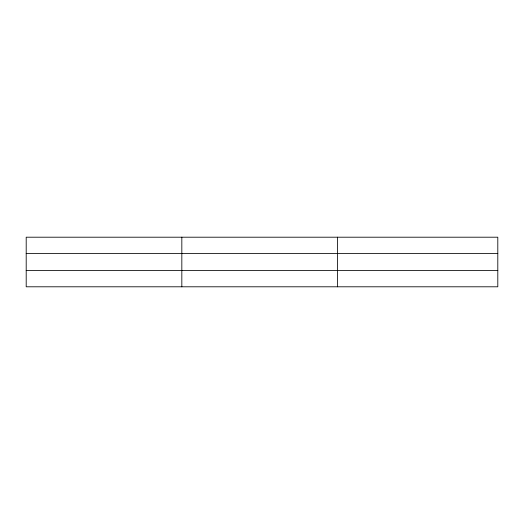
<?xml version="1.0" encoding="UTF-8"?>
<svg xmlns="http://www.w3.org/2000/svg" width="524" height="524" viewBox="0 0 524 524"><rect width="100%" height="100%" fill="white"/><g stroke="black" fill="none" stroke-linecap="round" stroke-linejoin="round"><path stroke-width="0.79" d="M181.828 286.798L181.828 237.202M337.456 286.798L337.456 237.202M497.8 270.43L497.8 286.798L26.2 286.798L26.2 237.202L497.8 237.202L497.8 270.43L26.2 270.43M26.2 253.57L497.8 253.57"/></g></svg>
